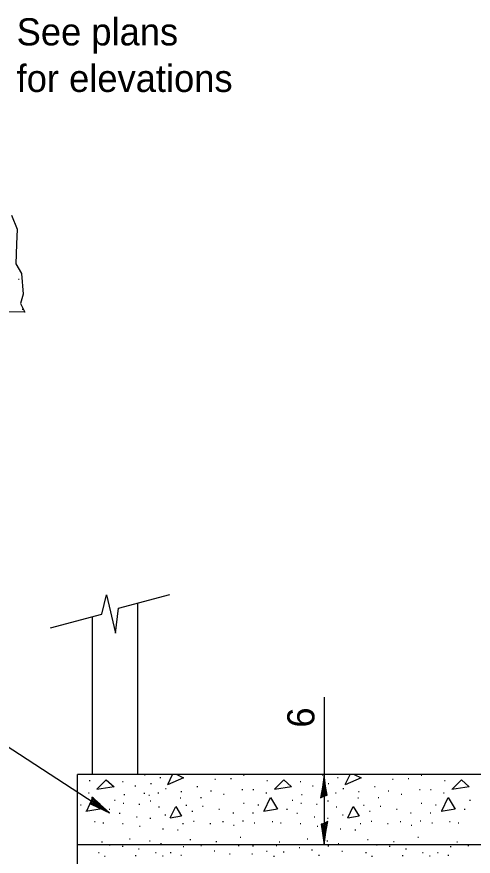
# Model space of a CAD drawing. Extents: x 0 to 2.83, y -0.12 to 1.83.
# Drawn here: x 1.5108 to 1.7069, y 0.5653 to 0.9258 of the extents above; entities that cross this region are included whole.
import ezdxf

# ---------------------------------------------------------------- set-up
doc = ezdxf.new("R2010")
doc.units = 0
for name, color, linetype in [('RD_Pr_Roadway_Dimensions', 7, 'Continuous'), ('RD_Pr_Roadway_Notes', 7, 'Continuous'), ('SH_General_Details', 7, 'Continuous')]:
    doc.layers.add(name, color=color, linetype=linetype)

msp = doc.modelspace()

# ---------------------------------------------------------------- linework, layer by layer
at = {"layer": 'RD_Pr_Roadway_Dimensions'}
for p, q in [((1.64286, 0.63357), (1.64286, 0.60028)), ((1.64286, 0.60028), (1.64286, 0.57018))]:
    msp.add_line(p, q, dxfattribs=at)
for points in [[(1.64273, 0.5911), (1.6441, 0.59141), (1.64351, 0.59529), (1.64286, 0.60028), (1.64213, 0.59495), (1.64131, 0.59028), (1.64273, 0.5911), (1.64363, 0.59151), (1.64285, 0.59693), (1.64181, 0.591), (1.64298, 0.59188), (1.64282, 0.59437), (1.64246, 0.59197)], [(1.64299, 0.57936), (1.64162, 0.57905), (1.64221, 0.57517), (1.64286, 0.57018), (1.64359, 0.57551), (1.64441, 0.58018), (1.64299, 0.57936), (1.64209, 0.57895), (1.64287, 0.57353), (1.64391, 0.57946), (1.64274, 0.57858), (1.6429, 0.57609), (1.64326, 0.57849)]]:
    msp.add_lwpolyline(points, dxfattribs=at)
at = {"layer": 'RD_Pr_Roadway_Notes'}
msp.add_line((1.49461, 0.62036), (1.55064, 0.58391), dxfattribs=at)
msp.add_lwpolyline([(1.54302, 0.58903), (1.54253, 0.58771), (1.5461, 0.58609), (1.55064, 0.58391), (1.54657, 0.58743), (1.5431, 0.59066), (1.54302, 0.58903), (1.54287, 0.58804), (1.54783, 0.58574), (1.54344, 0.58984), (1.54353, 0.58839), (1.54571, 0.58716), (1.5439, 0.58877)], dxfattribs=at)
at = {"layer": 'SH_General_Details'}
for p, q in [((1.5116, 0.81317), (1.51189, 0.81317)), ((1.5143, 0.79894), (1.47734, 0.79951)), ((1.51311, 0.8003), (1.51341, 0.8003)), ((1.54736, 0.66923), (1.54937, 0.67747)), ((1.54937, 0.67747), (1.55316, 0.66099)), ((1.5545, 0.67175), (1.57658, 0.67769)), ((1.55316, 0.66099), (1.5545, 0.67175)), ((1.56285, 0.60028), (1.56285, 0.67399)), ((1.52528, 0.66328), (1.54736, 0.66923)), ((1.54335, 0.60028), (1.54335, 0.66815)), ((1.53685, 0.55951), (1.53685, 0.60028)), ((1.86979, 0.60028), (1.53685, 0.60028)), ((1.56567, 0.60019), (1.566, 0.60019)), ((1.57231, 0.59905), (1.57264, 0.59905)), ((1.60269, 0.59862), (1.60302, 0.59862)), ((1.60821, 0.60005), (1.60854, 0.60005)), ((1.64196, 0.60019), (1.64229, 0.60019)), ((1.6486, 0.59905), (1.64893, 0.59905)), ((1.67898, 0.59862), (1.67931, 0.59862)), ((1.6845, 0.60005), (1.68483, 0.60005)), ((1.54195, 0.59776), (1.54228, 0.59776)), ((1.55621, 0.59733), (1.55654, 0.59733)), ((1.56158, 0.59546), (1.56191, 0.59546)), ((1.56829, 0.59654), (1.56863, 0.59654)), ((1.58821, 0.59518), (1.58855, 0.59518)), ((1.59588, 0.59833), (1.59621, 0.59833)), ((1.61824, 0.59776), (1.61857, 0.59776)), ((1.6325, 0.59733), (1.63283, 0.59733)), ((1.63787, 0.59546), (1.6382, 0.59546)), ((1.64458, 0.59654), (1.64492, 0.59654)), ((1.6645, 0.59518), (1.66484, 0.59518)), ((1.67217, 0.59833), (1.6725, 0.59833)), ((1.69453, 0.59776), (1.69486, 0.59776)), ((1.54159, 0.59246), (1.54192, 0.59246)), ((1.55685, 0.59174), (1.55719, 0.59174)), ((1.56545, 0.59231), (1.56578, 0.59231)), ((1.5675, 0.59145), (1.56784, 0.59145)), ((1.57145, 0.59246), (1.57178, 0.59246)), ((1.57467, 0.59432), (1.575, 0.59432)), ((1.58133, 0.5931), (1.58167, 0.5931)), ((1.59409, 0.59332), (1.59442, 0.59332)), ((1.59961, 0.59195), (1.59994, 0.59195)), ((1.60756, 0.59389), (1.60789, 0.59389)), ((1.61229, 0.59389), (1.61262, 0.59389)), ((1.61788, 0.59246), (1.61821, 0.59246)), ((1.63314, 0.59174), (1.63348, 0.59174)), ((1.64174, 0.59231), (1.64207, 0.59231)), ((1.64379, 0.59145), (1.64413, 0.59145)), ((1.64774, 0.59246), (1.64807, 0.59246)), ((1.65096, 0.59432), (1.65129, 0.59432)), ((1.65762, 0.5931), (1.65796, 0.5931)), ((1.67038, 0.59332), (1.67071, 0.59332)), ((1.6759, 0.59195), (1.67623, 0.59195)), ((1.68385, 0.59389), (1.68418, 0.59389)), ((1.68858, 0.59389), (1.68891, 0.59389)), ((1.69417, 0.59246), (1.6945, 0.59246)), ((1.55277, 0.58933), (1.5531, 0.58933)), ((1.55649, 0.58797), (1.55683, 0.58797)), ((1.56808, 0.58904), (1.56841, 0.58904)), ((1.58098, 0.59033), (1.58131, 0.59033)), ((1.58979, 0.59045), (1.59012, 0.59045)), ((1.6082, 0.58797), (1.60854, 0.58797)), ((1.62906, 0.58933), (1.62939, 0.58933)), ((1.63278, 0.58797), (1.63312, 0.58797)), ((1.64437, 0.58904), (1.6447, 0.58904)), ((1.65727, 0.59033), (1.6576, 0.59033)), ((1.66608, 0.59045), (1.66641, 0.59045)), ((1.68449, 0.58797), (1.68483, 0.58797)), ((1.70535, 0.58933), (1.70568, 0.58933)), ((1.53815, 0.58739), (1.53848, 0.58739)), ((1.55047, 0.58539), (1.55081, 0.58539)), ((1.5633, 0.58761), (1.56363, 0.58761)), ((1.57173, 0.58653), (1.57207, 0.58653)), ((1.58348, 0.58711), (1.58382, 0.58711)), ((1.58606, 0.58453), (1.5864, 0.58453)), ((1.59058, 0.58675), (1.59091, 0.58675)), ((1.5976, 0.58553), (1.59793, 0.58553)), ((1.61444, 0.58739), (1.61477, 0.58739)), ((1.62676, 0.58539), (1.6271, 0.58539)), ((1.63959, 0.58761), (1.63992, 0.58761)), ((1.64802, 0.58653), (1.64836, 0.58653)), ((1.65977, 0.58711), (1.66011, 0.58711)), ((1.66235, 0.58453), (1.66269, 0.58453)), ((1.66687, 0.58675), (1.6672, 0.58675)), ((1.67389, 0.58553), (1.67422, 0.58553)), ((1.69073, 0.58739), (1.69106, 0.58739)), ((1.70305, 0.58539), (1.70339, 0.58539)), ((1.55485, 0.58381), (1.55518, 0.58381)), ((1.56223, 0.58223), (1.56256, 0.58223)), ((1.56801, 0.58159), (1.56834, 0.58159)), ((1.57445, 0.58302), (1.57479, 0.58302)), ((1.60369, 0.58395), (1.60402, 0.58395)), ((1.61215, 0.58395), (1.61248, 0.58395)), ((1.63114, 0.58381), (1.63147, 0.58381)), ((1.63852, 0.58223), (1.63885, 0.58223)), ((1.6443, 0.58159), (1.64463, 0.58159)), ((1.65074, 0.58302), (1.65108, 0.58302)), ((1.67998, 0.58395), (1.68031, 0.58395)), ((1.68844, 0.58395), (1.68877, 0.58395)), ((1.54417, 0.58023), (1.5445, 0.58023)), ((1.54782, 0.57965), (1.54816, 0.57965)), ((1.55621, 0.57937), (1.55654, 0.57937)), ((1.56352, 0.57815), (1.56385, 0.57815)), ((1.57345, 0.57707), (1.57379, 0.57707)), ((1.58205, 0.57937), (1.58238, 0.57937)), ((1.58671, 0.58037), (1.58704, 0.58037)), ((1.5938, 0.57937), (1.59414, 0.57937)), ((1.59925, 0.58023), (1.59958, 0.58023)), ((1.60391, 0.57865), (1.60424, 0.57865)), ((1.60785, 0.58051), (1.60818, 0.58051)), ((1.61279, 0.57958), (1.61312, 0.57958)), ((1.62046, 0.58023), (1.62079, 0.58023)), ((1.62411, 0.57965), (1.62445, 0.57965)), ((1.6325, 0.57937), (1.63283, 0.57937)), ((1.63981, 0.57815), (1.64014, 0.57815)), ((1.64974, 0.57707), (1.65008, 0.57707)), ((1.65834, 0.57937), (1.65867, 0.57937)), ((1.663, 0.58037), (1.66333, 0.58037)), ((1.67009, 0.57937), (1.67043, 0.57937)), ((1.67554, 0.58023), (1.67587, 0.58023)), ((1.6802, 0.57865), (1.68053, 0.57865)), ((1.68414, 0.58051), (1.68447, 0.58051)), ((1.68908, 0.57958), (1.68941, 0.57958)), ((1.69675, 0.58023), (1.69708, 0.58023)), ((1.7004, 0.57965), (1.70074, 0.57965)), ((1.57983, 0.57664), (1.58016, 0.57664)), ((1.60677, 0.57342), (1.60711, 0.57342)), ((1.65612, 0.57664), (1.65645, 0.57664)), ((1.68306, 0.57342), (1.6834, 0.57342)), ((1.86979, 0.57018), (1.53685, 0.57018)), ((1.54725, 0.57141), (1.54758, 0.57141)), ((1.55051, 0.57015), (1.55087, 0.57015)), ((1.55922, 0.57278), (1.55955, 0.57278)), ((1.56779, 0.57192), (1.56812, 0.57192)), ((1.57259, 0.57077), (1.57293, 0.57077)), ((1.5852, 0.57249), (1.58554, 0.57249)), ((1.58984, 0.56985), (1.5902, 0.56985)), ((1.59015, 0.57034), (1.59048, 0.57034)), ((1.59638, 0.57163), (1.59672, 0.57163)), ((1.60598, 0.56985), (1.60634, 0.56985)), ((1.6121, 0.5697), (1.61246, 0.5697)), ((1.62221, 0.56985), (1.62257, 0.56985)), ((1.62354, 0.57141), (1.62387, 0.57141)), ((1.63551, 0.57278), (1.63584, 0.57278)), ((1.64408, 0.57192), (1.64441, 0.57192)), ((1.6445, 0.5697), (1.64486, 0.5697)), ((1.64888, 0.57077), (1.64922, 0.57077)), ((1.66149, 0.57249), (1.66183, 0.57249)), ((1.66529, 0.57015), (1.66565, 0.57015)), ((1.66644, 0.57034), (1.66677, 0.57034)), ((1.67267, 0.57163), (1.67301, 0.57163)), ((1.69983, 0.57141), (1.70016, 0.57141)), ((1.70462, 0.56985), (1.70498, 0.56985)), ((1.54589, 0.56691), (1.54625, 0.56691)), ((1.55609, 0.56961), (1.55645, 0.56961)), ((1.56308, 0.56847), (1.56344, 0.56847)), ((1.57034, 0.56679), (1.5707, 0.56679)), ((1.57676, 0.56679), (1.57712, 0.56679)), ((1.58228, 0.5694), (1.58264, 0.5694)), ((1.59554, 0.56754), (1.5959, 0.56754)), ((1.60214, 0.56625), (1.6025, 0.56625)), ((1.61174, 0.56625), (1.6121, 0.56625)), ((1.61804, 0.56736), (1.6184, 0.56736)), ((1.6253, 0.56715), (1.62566, 0.56715)), ((1.63211, 0.56901), (1.63247, 0.56901)), ((1.63748, 0.56802), (1.63784, 0.56802)), ((1.65044, 0.56736), (1.6508, 0.56736)), ((1.66067, 0.56691), (1.66103, 0.56691)), ((1.67087, 0.56961), (1.67123, 0.56961)), ((1.67786, 0.56847), (1.67822, 0.56847)), ((1.68512, 0.56679), (1.68548, 0.56679)), ((1.69154, 0.56679), (1.6919, 0.56679)), ((1.69706, 0.5694), (1.69742, 0.5694)), ((1.54844, 0.56529), (1.5488, 0.56529)), ((1.56167, 0.56556), (1.56203, 0.56556)), ((1.57334, 0.56547), (1.5737, 0.56547)), ((1.58126, 0.56568), (1.58162, 0.56568)), ((1.62116, 0.56529), (1.62152, 0.56529)), ((1.64045, 0.56568), (1.64081, 0.56568)), ((1.66322, 0.56529), (1.66358, 0.56529)), ((1.67645, 0.56556), (1.67681, 0.56556)), ((1.68812, 0.56547), (1.68848, 0.56547)), ((1.69604, 0.56568), (1.6964, 0.56568))]:
    msp.add_line(p, q, dxfattribs=at)
for points in [[(1.50853, 0.84063), (1.5109, 0.83454), (1.51068, 0.8282), (1.51046, 0.81969), (1.51282, 0.81553), (1.51349, 0.80665), (1.51238, 0.80267), (1.5143, 0.79894)], [(1.57953, 0.60028), (1.5825, 0.59888), (1.5756, 0.59594)], [(1.57566, 0.59604), (1.57774, 0.60028)], [(1.65582, 0.60028), (1.65879, 0.59888), (1.65189, 0.59594)], [(1.65195, 0.59604), (1.65403, 0.60028)], [(1.54526, 0.59412), (1.54927, 0.59813), (1.55261, 0.59504), (1.54519, 0.59395)], [(1.62155, 0.59412), (1.62556, 0.59813), (1.6289, 0.59504), (1.62148, 0.59395)], [(1.69784, 0.59412), (1.70185, 0.59813), (1.70519, 0.59504), (1.69777, 0.59395)], [(1.54084, 0.58469), (1.54351, 0.59045), (1.54652, 0.58544), (1.54051, 0.58444)], [(1.61713, 0.58469), (1.6198, 0.59045), (1.62281, 0.58544), (1.6168, 0.58444)], [(1.69342, 0.58469), (1.69609, 0.59045), (1.6991, 0.58544), (1.69309, 0.58444)], [(1.57674, 0.58177), (1.57908, 0.58661), (1.58158, 0.58252), (1.5767, 0.5816)], [(1.65303, 0.58177), (1.65537, 0.58661), (1.65787, 0.58252), (1.65299, 0.5816)]]:
    msp.add_lwpolyline(points, dxfattribs=at)

# ---------------------------------------------------------------- texts
at = {"layer": 'RD_Pr_Roadway_Dimensions'}
for s, height, p in [('See plans', 0.011667, (1.51074, 0.91353)), ('for elevations', 0.0116667, (1.51074, 0.89353))]:
    msp.add_text(s, height=height, dxfattribs=at).set_placement(p)
msp.add_text('6', height=0.01167, rotation=90, dxfattribs=at).set_placement((1.63869, 0.62048))

doc.saveas('drawing.dxf')
